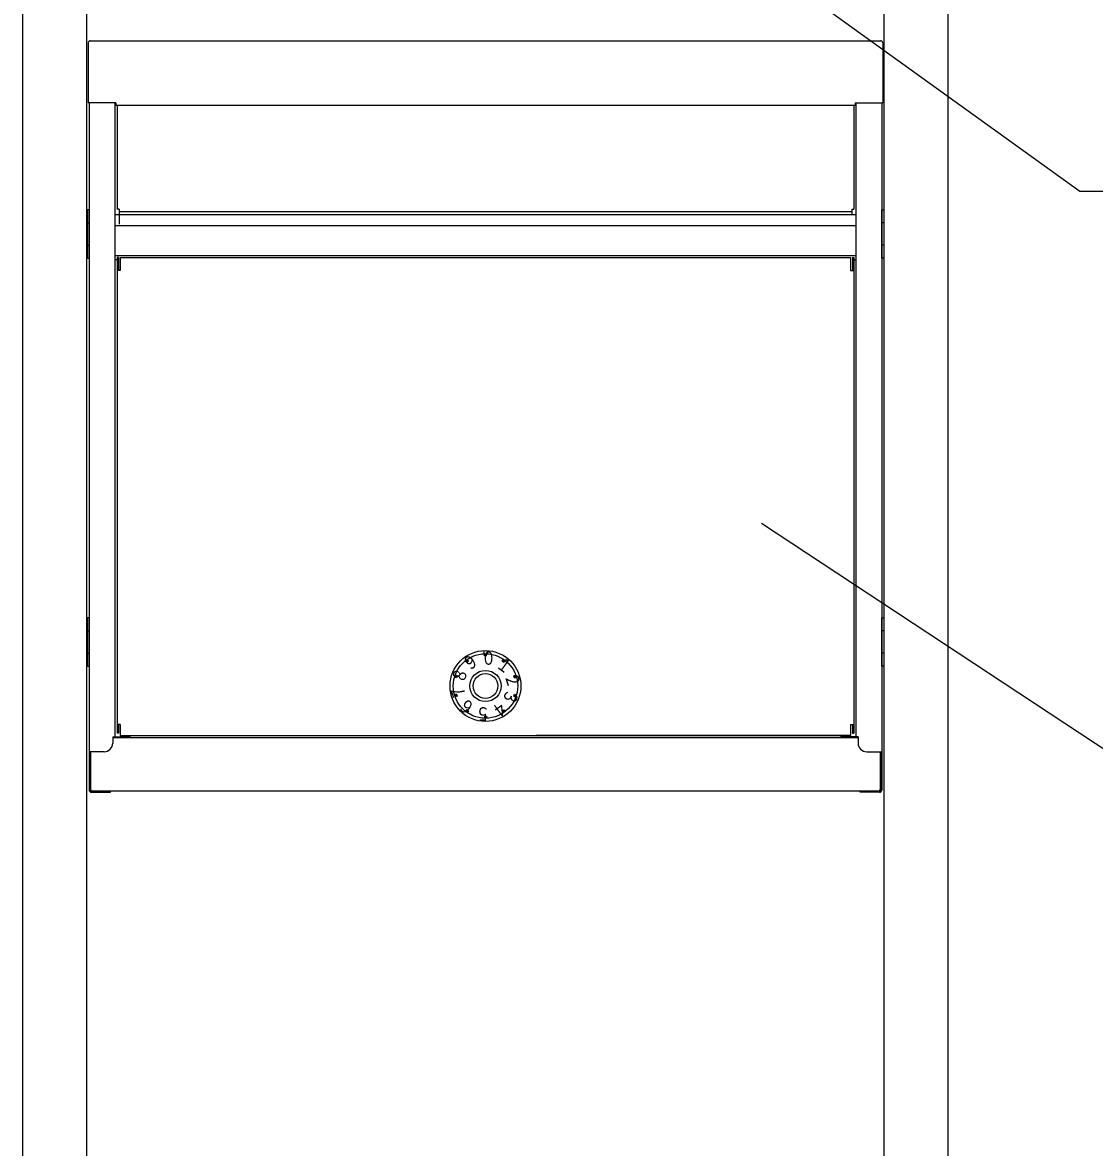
# Model space of a CAD drawing. Units: millimetres, scale not verified. Extents: x -4375 to 4375, y -6499 to 6472.
# Drawn here: x -1566 to -1066, y 1840 to 2364 of the extents above; entities that cross this region are included whole.
import ezdxf
from ezdxf.enums import TextEntityAlignment as Align

# ---------------------------------------------------------------- set-up
doc = ezdxf.new("R2010")
doc.units = ezdxf.units.MM
doc.header["$LTSCALE"] = 30
doc.layers.add('0-2_YKK_A1', color=4, linetype='Continuous')
doc.layers.add('0-3_YKK_D', color=6, linetype='Continuous')
doc.styles.add('ＭＳ ゴシック', font='')
doc.styles.get('ＭＳ ゴシック').set_extended_font_data('MS Gothic')

msp = doc.modelspace()

# ---------------------------------------------------------------- linework, layer by layer
at = {"layer": '0-2_YKK_A1'}
for p, q in [((-1565.5, 2645.8), (-1565.5, 1250.8)), ((-1535.5, 1250.8), (-1535.5, 2645.8)), ((-1164.5, 2645.8), (-1164.5, 1250.8)), ((-1134.5, 1250.8), (-1134.5, 2645.8)), ((-1534.97, 2354.8), (-1534.97, 2326.8)), ((-1534.03, 2355.8), (-1165.97, 2355.8)), ((-1164.97, 2354.8), (-1164.97, 2326.8)), ((-1522.07, 2326.8), (-1534.97, 2326.8)), ((-1534.47, 2326.8), (-1534.47, 2006.8)), ((-1522.47, 2326.8), (-1522.47, 2031.7)), ((-1522.07, 2326.8), (-1522.07, 2325.8)), ((-1177.87, 2326.8), (-1177.87, 2325.8)), ((-1177.87, 2326.8), (-1164.97, 2326.8)), ((-1177.47, 2326.8), (-1177.47, 2031.7)), ((-1165.47, 2326.8), (-1165.47, 2006.8)), ((-1522.07, 2325.8), (-1177.87, 2325.8)), ((-1521.47, 2325.8), (-1521.47, 2277.3)), ((-1178.47, 2325.8), (-1178.47, 2277.3)), ((-1522.47, 2274.86), (-1177.47, 2274.86)), ((-1520.47, 2277.3), (-1521.47, 2277.3)), ((-1520.47, 2277.3), (-1520.47, 2270.3)), ((-1520.47, 2276.3), (-1179.47, 2276.3)), ((-1179.47, 2277.3), (-1178.47, 2277.3)), ((-1179.47, 2277.3), (-1179.47, 2274.86)), ((-1535.45, 2271.05), (-1534.45, 2271.05)), ((-1522.47, 2269.8), (-1177.47, 2269.8)), ((-1164.5, 2271.05), (-1165.5, 2271.05)), ((-1535.45, 2260.55), (-1534.45, 2260.55)), ((-1164.5, 2260.55), (-1165.5, 2260.55)), ((-1522.47, 2255.8), (-1177.47, 2255.8)), ((-1521.47, 2253.8), (-1522.47, 2253.8)), ((-1520.87, 2254.8), (-1521.47, 2254.8)), ((-1521.47, 2254.8), (-1521.47, 2033.3)), ((-1520.87, 2254.8), (-1520.87, 2248.8)), ((-1519.97, 2254.8), (-1179.97, 2254.8)), ((-1519.97, 2254.8), (-1519.97, 2248.8)), ((-1179.97, 2254.8), (-1179.97, 2248.8)), ((-1179.07, 2254.8), (-1178.47, 2254.8)), ((-1179.07, 2254.8), (-1179.07, 2248.8)), ((-1178.47, 2254.8), (-1178.47, 2033.3)), ((-1178.47, 2253.8), (-1177.47, 2253.8)), ((-1519.97, 2248.8), (-1521.47, 2248.8)), ((-1179.97, 2248.8), (-1178.47, 2248.8)), ((-1535.45, 2081.05), (-1534.45, 2081.05)), ((-1164.5, 2081.05), (-1165.5, 2081.05)), ((-1535.45, 2070.55), (-1534.45, 2070.55)), ((-1350.72, 2071.78), (-1350.72, 2070.28)), ((-1350.47, 2070), (-1350.17, 2070.3)), ((-1350.47, 2070.14), (-1350.32, 2070.3)), ((-1350.47, 2069.43), (-1349.61, 2070.3)), ((-1350.47, 2069.57), (-1349.75, 2070.3)), ((-1350.47, 2069.86), (-1350.03, 2070.3)), ((-1350.47, 2069.71), (-1349.89, 2070.3)), ((-1350.47, 2069.43), (-1349.61, 2070.3)), ((-1350.47, 2069.57), (-1349.75, 2070.3)), ((-1350.47, 2069.86), (-1350.03, 2070.3)), ((-1350.47, 2070), (-1350.17, 2070.3)), ((-1350.47, 2069.71), (-1349.89, 2070.3)), ((-1350.47, 2070.14), (-1350.32, 2070.3)), ((-1350.47, 2070.28), (-1350.46, 2070.29)), ((-1350.47, 2069.3), (-1350.47, 2070.29)), ((-1350.47, 2070.28), (-1350.46, 2070.29)), ((-1350.47, 2069.3), (-1350.47, 2070.29)), ((-1350.46, 2069.3), (-1349.47, 2070.29)), ((-1350.46, 2069.3), (-1349.47, 2070.29)), ((-1350.32, 2069.3), (-1349.47, 2070.15)), ((-1350.32, 2069.3), (-1349.47, 2070.15)), ((-1350.18, 2069.3), (-1349.47, 2070.01)), ((-1350.18, 2069.3), (-1349.47, 2070.01)), ((-1350.04, 2069.3), (-1349.47, 2069.87)), ((-1350.04, 2069.3), (-1349.47, 2069.87)), ((-1349.9, 2069.3), (-1349.47, 2069.72)), ((-1349.9, 2069.3), (-1349.47, 2069.72)), ((-1349.76, 2069.3), (-1349.47, 2069.58)), ((-1349.76, 2069.3), (-1349.47, 2069.58)), ((-1349.62, 2069.3), (-1349.47, 2069.44)), ((-1349.62, 2069.3), (-1349.47, 2069.44)), ((-1349.47, 2069.3), (-1349.47, 2070.29)), ((-1349.47, 2069.3), (-1349.47, 2070.29)), ((-1349.22, 2071.78), (-1349.22, 2070.28)), ((-1164.5, 2070.55), (-1165.5, 2070.55)), ((-1358.61, 2066.33), (-1359.19, 2067.13)), ((-1359.18, 2067.13), (-1359.18, 2067.14)), ((-1359.1, 2067.01), (-1359.07, 2067.23)), ((-1359.02, 2066.9), (-1358.95, 2067.32)), ((-1358.93, 2066.78), (-1358.84, 2067.4)), ((-1358.85, 2066.67), (-1358.72, 2067.49)), ((-1358.77, 2066.55), (-1358.61, 2067.57)), ((-1358.69, 2066.44), (-1358.49, 2067.65)), ((-1357.8, 2066.92), (-1358.61, 2066.33)), ((-1358.6, 2066.34), (-1358.38, 2067.72)), ((-1358.49, 2066.42), (-1358.3, 2067.61)), ((-1357.8, 2066.92), (-1358.38, 2067.72)), ((-1358.37, 2066.5), (-1358.21, 2067.49)), ((-1358.26, 2066.59), (-1358.13, 2067.38)), ((-1358.14, 2066.67), (-1358.05, 2067.26)), ((-1358.03, 2066.75), (-1357.97, 2067.15)), ((-1357.91, 2066.84), (-1357.88, 2067.03)), ((-1349.47, 2069.3), (-1350.47, 2069.3)), ((-1349.47, 2069.3), (-1350.47, 2069.3)), ((-1342.15, 2066.92), (-1341.57, 2067.72)), ((-1341.34, 2066.33), (-1342.15, 2066.92)), ((-1342.14, 2066.91), (-1340.76, 2067.13)), ((-1342.07, 2067.03), (-1340.87, 2067.22)), ((-1342.03, 2066.83), (-1340.84, 2067.02)), ((-1341.99, 2067.14), (-1340.98, 2067.3)), ((-1341.91, 2067.26), (-1341.09, 2067.38)), ((-1341.91, 2066.75), (-1340.93, 2066.9)), ((-1341.82, 2067.37), (-1341.2, 2067.47)), ((-1341.8, 2066.66), (-1341.01, 2066.79)), ((-1341.74, 2067.48), (-1341.32, 2067.55)), ((-1341.68, 2066.58), (-1341.09, 2066.68)), ((-1341.66, 2067.6), (-1341.44, 2067.63)), ((-1341.57, 2067.71), (-1341.56, 2067.72)), ((-1341.57, 2066.5), (-1341.17, 2066.56)), ((-1341.46, 2066.42), (-1341.26, 2066.45)), ((-1341.34, 2066.33), (-1340.76, 2067.13)), ((-1363.44, 2059.15), (-1364.39, 2059.46)), ((-1364.38, 2059.45), (-1364.38, 2059.47)), ((-1364.24, 2059.41), (-1364.34, 2059.61)), ((-1364.11, 2059.37), (-1364.3, 2059.75)), ((-1363.97, 2059.32), (-1364.26, 2059.88)), ((-1363.84, 2059.28), (-1364.21, 2060.02)), ((-1363.7, 2059.24), (-1364.17, 2060.15)), ((-1363.57, 2059.19), (-1364.12, 2060.28)), ((-1363.44, 2059.16), (-1364.08, 2060.41)), ((-1363.14, 2060.1), (-1364.08, 2060.41)), ((-1363.4, 2059.29), (-1363.94, 2060.36)), ((-1363.35, 2059.43), (-1363.81, 2060.32)), ((-1363.31, 2059.56), (-1363.67, 2060.28)), ((-1363.27, 2059.7), (-1363.54, 2060.23)), ((-1363.14, 2060.1), (-1363.44, 2059.15)), ((-1363.22, 2059.83), (-1363.4, 2060.19)), ((-1363.18, 2059.97), (-1363.27, 2060.15)), ((-1336.81, 2060.1), (-1335.87, 2060.41)), ((-1336.51, 2059.15), (-1336.81, 2060.1)), ((-1336.81, 2060.09), (-1335.56, 2059.46)), ((-1336.77, 2059.96), (-1335.7, 2059.41)), ((-1336.72, 2059.82), (-1335.83, 2059.37)), ((-1336.69, 2060.14), (-1335.6, 2059.59)), ((-1336.68, 2059.69), (-1335.97, 2059.33)), ((-1336.64, 2059.55), (-1336.1, 2059.28)), ((-1336.59, 2059.42), (-1336.24, 2059.24)), ((-1336.56, 2060.19), (-1335.64, 2059.72)), ((-1336.55, 2059.29), (-1336.37, 2059.19)), ((-1336.51, 2059.15), (-1335.56, 2059.46)), ((-1336.42, 2060.23), (-1335.68, 2059.85)), ((-1336.29, 2060.27), (-1335.73, 2059.99)), ((-1336.15, 2060.32), (-1335.77, 2060.12)), ((-1336.02, 2060.36), (-1335.82, 2060.26)), ((-1335.88, 2060.4), (-1335.87, 2060.4)), ((-1363.44, 2051.45), (-1364.39, 2051.14)), ((-1363.14, 2050.51), (-1364.39, 2051.14)), ((-1363.26, 2050.46), (-1364.35, 2051.01)), ((-1363.39, 2050.41), (-1364.31, 2050.88)), ((-1363.53, 2050.37), (-1364.27, 2050.75)), ((-1363.18, 2050.64), (-1364.25, 2051.19)), ((-1363.66, 2050.33), (-1364.22, 2050.61)), ((-1363.8, 2050.28), (-1364.18, 2050.48)), ((-1363.93, 2050.24), (-1364.13, 2050.34)), ((-1363.23, 2050.78), (-1364.12, 2051.23)), ((-1363.14, 2050.5), (-1364.08, 2050.19)), ((-1364.07, 2050.2), (-1364.08, 2050.2)), ((-1363.27, 2050.91), (-1363.98, 2051.27)), ((-1363.31, 2051.05), (-1363.85, 2051.32)), ((-1363.36, 2051.18), (-1363.71, 2051.36)), ((-1363.4, 2051.31), (-1363.58, 2051.41)), ((-1363.44, 2051.45), (-1363.14, 2050.5)), ((-1336.81, 2050.5), (-1336.51, 2051.45)), ((-1336.81, 2050.5), (-1335.87, 2050.19)), ((-1336.77, 2050.63), (-1336.68, 2050.45)), ((-1336.73, 2050.77), (-1336.55, 2050.41)), ((-1336.68, 2050.9), (-1336.41, 2050.37)), ((-1336.64, 2051.04), (-1336.28, 2050.32)), ((-1336.6, 2051.17), (-1336.14, 2050.28)), ((-1336.55, 2051.31), (-1336.01, 2050.24)), ((-1336.51, 2051.45), (-1335.56, 2051.14)), ((-1336.51, 2051.44), (-1335.87, 2050.19)), ((-1336.38, 2051.41), (-1335.83, 2050.32)), ((-1336.25, 2051.36), (-1335.78, 2050.45)), ((-1336.11, 2051.32), (-1335.74, 2050.58)), ((-1335.98, 2051.28), (-1335.69, 2050.72)), ((-1335.84, 2051.23), (-1335.65, 2050.85)), ((-1335.71, 2051.19), (-1335.61, 2050.99)), ((-1335.57, 2051.15), (-1335.57, 2051.13)), ((-1358.61, 2044.27), (-1359.19, 2043.47)), ((-1357.81, 2043.69), (-1359.19, 2043.47)), ((-1357.92, 2043.77), (-1359.11, 2043.58)), ((-1357.88, 2043.57), (-1359.08, 2043.38)), ((-1358.04, 2043.85), (-1359.02, 2043.7)), ((-1357.96, 2043.46), (-1358.97, 2043.3)), ((-1358.15, 2043.94), (-1358.94, 2043.81)), ((-1358.26, 2044.02), (-1358.86, 2043.92)), ((-1358.04, 2043.34), (-1358.86, 2043.22)), ((-1358.38, 2044.1), (-1358.77, 2044.04)), ((-1358.49, 2044.18), (-1358.69, 2044.15)), ((-1358.61, 2044.27), (-1357.8, 2043.68)), ((-1357.8, 2043.68), (-1358.38, 2042.88)), ((-1342.15, 2043.68), (-1341.34, 2044.27)), ((-1342.15, 2043.68), (-1341.57, 2042.88)), ((-1342.04, 2043.76), (-1342.07, 2043.57)), ((-1341.92, 2043.85), (-1341.98, 2043.45)), ((-1341.81, 2043.93), (-1341.9, 2043.34)), ((-1341.69, 2044.01), (-1341.82, 2043.22)), ((-1341.58, 2044.1), (-1341.73, 2043.11)), ((-1341.46, 2044.18), (-1341.65, 2042.99)), ((-1341.35, 2044.26), (-1341.57, 2042.88)), ((-1341.26, 2044.16), (-1341.46, 2042.95)), ((-1341.34, 2044.27), (-1340.76, 2043.47)), ((-1341.18, 2044.05), (-1341.34, 2043.03)), ((-1341.1, 2043.93), (-1341.23, 2043.11)), ((-1341.01, 2043.82), (-1341.11, 2043.2)), ((-1340.93, 2043.7), (-1341, 2043.28)), ((-1340.85, 2043.59), (-1340.88, 2043.37)), ((-1340.77, 2043.47), (-1340.77, 2043.46)), ((-1358.13, 2043.23), (-1358.75, 2043.13)), ((-1358.21, 2043.12), (-1358.63, 2043.05)), ((-1358.29, 2043), (-1358.51, 2042.97)), ((-1358.38, 2042.89), (-1358.39, 2042.88)), ((-1350.33, 2041.3), (-1350.47, 2041.16)), ((-1349.91, 2041.3), (-1350.47, 2040.73)), ((-1349.77, 2041.3), (-1350.47, 2040.59)), ((-1350.19, 2041.3), (-1350.47, 2041.02)), ((-1349.48, 2041.3), (-1350.47, 2040.31)), ((-1350.05, 2041.3), (-1350.47, 2040.88)), ((-1349.63, 2041.3), (-1350.47, 2040.45)), ((-1350.47, 2041.3), (-1350.47, 2040.31)), ((-1350.47, 2041.3), (-1349.47, 2041.3)), ((-1349.47, 2041.17), (-1350.34, 2040.3)), ((-1349.47, 2041.03), (-1350.2, 2040.3)), ((-1349.47, 2040.89), (-1350.06, 2040.3)), ((-1349.47, 2040.74), (-1349.92, 2040.3)), ((-1349.47, 2040.6), (-1349.78, 2040.3)), ((-1349.47, 2040.46), (-1349.63, 2040.3)), ((-1349.47, 2040.32), (-1349.49, 2040.31)), ((-1349.47, 2041.3), (-1349.47, 2040.31)), ((-1519.97, 2037.3), (-1521.47, 2037.3)), ((-1520.87, 2033.3), (-1521.47, 2033.3)), ((-1520.87, 2037.3), (-1520.87, 2033.3)), ((-1519.97, 2037.3), (-1519.97, 2032.3)), ((-1179.97, 2037.3), (-1178.47, 2037.3)), ((-1179.07, 2037.3), (-1179.07, 2033.3)), ((-1179.07, 2033.3), (-1178.47, 2033.3)), ((-1523.47, 2031.7), (-1515.47, 2031.7)), ((-1523.47, 2031.7), (-1523.47, 2028.7)), ((-1523.47, 2031.3), (-1176.47, 2031.3)), ((-1519.97, 2032.3), (-1179.97, 2032.3)), ((-1515.47, 2032.3), (-1515.47, 2031.7)), ((-1184.47, 2032.3), (-1184.47, 2031.7)), ((-1176.47, 2031.7), (-1184.47, 2031.7)), ((-1176.47, 2031.7), (-1176.47, 2028.7)), ((-1527.47, 2024.7), (-1534.47, 2024.7)), ((-1533.97, 2024.7), (-1533.97, 2006.8)), ((-1533.77, 2024.7), (-1533.77, 2007.3)), ((-1172.47, 2024.7), (-1165.47, 2024.7)), ((-1166.17, 2024.7), (-1166.17, 2007.3)), ((-1165.97, 2024.7), (-1165.97, 2006.8)), ((-1166.47, 2006.3), (-1533.47, 2006.3)), ((-1533.47, 2005.8), (-1524.47, 2005.8)), ((-1524.47, 2005.8), (-1524.47, 2006.3)), ((-1175.47, 2005.8), (-1175.47, 2006.3)), ((-1166.47, 2005.8), (-1175.47, 2005.8))]:
    msp.add_line(p, q, dxfattribs=at)
for points in [[(-1534.45, 2277.05), (-1535.45, 2277.05), (-1535.45, 2254.55), (-1534.45, 2254.55)], [(-1165.5, 2277.05), (-1164.5, 2277.05), (-1164.5, 2254.55), (-1165.5, 2254.55)], [(-1534.45, 2087.05), (-1535.45, 2087.05), (-1535.45, 2064.55), (-1534.45, 2064.55)], [(-1165.5, 2087.05), (-1164.5, 2087.05), (-1164.5, 2064.55), (-1165.5, 2064.55)]]:
    msp.add_lwpolyline(points, close=True, dxfattribs=at)
msp.add_lwpolyline([(-1179.97, 2037.3), (-1179.97, 2032.3), (-1326.38, 2032.3)], dxfattribs=at)
for radius in [16.5, 15, 7.25, 5.75]:
    msp.add_circle((-1349.97, 2055.3), radius, dxfattribs=at)
for centre, radius, start, end in [((-1533.98, 2354.8), 1, 90, 180), ((-1165.97, 2354.8), 1, 0, 90), ((-1527.48, 2028.7), 4, 270, 0), ((-1172.47, 2028.7), 4, 180, 270), ((-1533.47, 2006.8), 1, 180, 270), ((-1533.47, 2006.8), 0.5, 180, 270), ((-1532.77, 2007.3), 1, 180, 270), ((-1167.17, 2007.3), 1, 270, 0), ((-1166.47, 2006.8), 1, 270, 0), ((-1166.47, 2006.8), 0.5, 270, 0)]:
    msp.add_arc(centre, radius, start, end, dxfattribs=at)
at = {"layer": '0-3_YKK_D'}
for points in [[(-1419.99, 2535.28), (-1073.2, 2285.8), (383.39, 2285.8)], [(-1221.45, 2131.1), (-819.25, 1865.8), (-216.04, 1865.8)]]:
    msp.add_lwpolyline(points, dxfattribs=at)

# ---------------------------------------------------------------- texts
at = {"layer": '0-2_YKK_A1', "style": 'ＭＳ ゴシック', "width": 0.8}
for s, rotation, p in [('９', 36, (-1356.8, 2060.36)), ('１', 324, (-1346.7, 2062.95)), ('８', 72, (-1358.29, 2055.54)), ('２', 288, (-1343, 2059.72)), ('７', 108, (-1356.9, 2050.66)), ('６', 144, (-1353.13, 2047.67)), ('３', 252, (-1341.89, 2054.88)), ('５', 180, (-1347.8, 2047.29)), ('４', 216, (-1343.39, 2050.39))]:
    msp.add_text(s, height=6.23, rotation=rotation, dxfattribs=at).set_placement(p, align=Align.BOTTOM_LEFT)
msp.add_text('０', height=6.23, dxfattribs=at).set_placement((-1351.92, 2063.31), align=Align.BOTTOM_LEFT)

doc.saveas('drawing.dxf')
